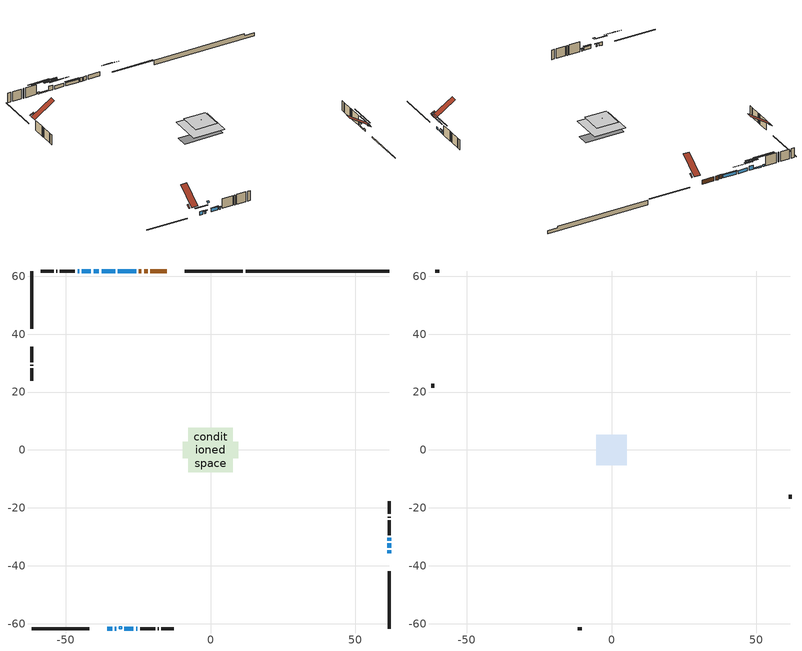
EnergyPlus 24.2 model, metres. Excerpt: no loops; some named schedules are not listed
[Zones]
conditioned space
 floor outside (Floor1 construction): -1.79,-1.79 -1.79,1.79 1.79,1.79 1.79,-1.79 z0.58
 floor adiabatic (AdiabaticFloorConstruction): -7.69,-7.69 -7.69,7.69 7.69,7.69 7.69,-7.69 z3.02
 floor foundation (Slab1 construction): -9.53,-2.89 -9.53,2.89 9.53,2.89 9.53,-2.89 z-1.88
 wall outside (RimJoist1 construction): 11.2,61.8 -8.82,61.8 / -61.8,-61.8 -41.78,-61.8 / -61.8,61.8 -61.8,41.78 / 61.8,-61.8 61.8,-41.78 z0.58:0.88
 wall outside (AdiabaticWallConstruction 1): -15.03,61.8 -20.77,61.8 / -21.7,61.8 -22.96,61.8 / -23.89,61.8 -24.75,61.8 z0.58:2.61
 wall outside (AdiabaticWallConstruction): -25.67,61.8 -31.98,61.8 / -32.91,61.8 -37.63,61.8 / -35.57,-61.8 -34,-61.8 / -29.74,-61.8 -26.59,-61.8 z0.58:2.16; -38.56,61.8 -40.39,61.8 z0.58:2.71; 61.8,-35.57 61.8,-34.66 / 61.8,-31.28 61.8,-30.36 z0.58:1.6; -33.07,-61.8 -32.46,-61.8 / -45.3,61.8 -45.91,61.8 / -25.66,-61.8 -25.25,-61.8 z0.58:1.5; -41.32,61.8 -44.37,61.8 / 61.8,-33.73 61.8,-32.2 z0.58:1.09
 wall outside (Wall1 construction): -46.84,61.8 -52.03,61.8 / -24.32,-61.8 -19.13,-61.8 / -61.8,35.57 -61.8,30.38 / 61.8,-29.43 61.8,-24.24 z0.58:5.46
 wall outside (Wall2 construction): -52.96,61.8 -53.27,61.8 / -18.2,-61.8 -17.89,-61.8 / -61.8,29.45 -61.8,29.14 / 61.8,-23.31 61.8,-23 z0.58:5.46
 wall outside (Wall3 construction): -54.2,61.8 -58.54,61.8 / -16.96,-61.8 -12.62,-61.8 / -61.8,28.21 -61.8,23.87 / 61.8,-22.07 61.8,-17.73 z0.58:5.46
 wall foundation (FoundationWall1 construction): 12.13,61.8,-1.88 12.13,61.8,0.58 56.84,61.8,0.58 56.84,61.8,-0.24 61.8,61.8,-0.24 61.8,61.8,-1.88
 window (WindowConstruction): -25.67,61.8 -31.98,61.8 z0.58:2.16
 window (WindowConstruction 3): -32.91,61.8 -37.63,61.8 z0.58:2.16
 window (WindowConstruction 4): -38.56,61.8 -40.39,61.8 z0.58:2.71
 window (WindowConstruction 5): 61.8,-35.57 61.8,-34.66 z0.58:1.59
 window (WindowConstruction 6): -35.57,-61.8 -34,-61.8 z0.58:2.16
 window (WindowConstruction 7): -33.07,-61.8 -32.46,-61.8 z0.58:1.49
 window (WindowConstruction 10): -41.32,61.8 -44.37,61.8 z0.58:1.09
 window (WindowConstruction 11): 61.8,-33.73 61.8,-32.21 z0.58:1.09
 window (WindowConstruction 1): 61.8,-31.28 61.8,-30.36 z0.58:1.59
 window (WindowConstruction 2): -29.74,-61.8 -26.59,-61.8 z0.58:2.16
 window (WindowConstruction 8): -45.3,61.8 -45.91,61.8 z0.58:1.49
 window (WindowConstruction 9): -25.66,-61.8 -25.25,-61.8 z0.58:1.49
 door (Door): -15.03,61.8 -20.77,61.8 z0.58:2.61
 door (Door 1): -21.7,61.8 -22.96,61.8 z0.58:2.61
 door (Door 2): -23.89,61.8 -24.74,61.8 z0.58:2.61
 ceiling adiabatic (AdiabaticFloorConstruction): 7.69,-7.69 7.69,7.69 -7.69,7.69 -7.69,-7.69 z3.02
 roof outside (Roof1 construction): -10.23,61.8,5.46 -10.23,60.19,6.54 -9.75,60.19,6.54 -9.75,61.8,5.46; -40.37,-61.8,5.46 -40.37,-60.19,6.54 -40.85,-60.19,6.54 -40.85,-61.8,5.46; -61.8,40.37,5.46 -60.19,40.37,6.54 -60.19,40.85,6.54 -61.8,40.85,5.46; 61.8,-40.37,5.46 60.19,-40.37,6.54 60.19,-40.85,6.54 61.8,-40.85,5.46
 roof outside (AdiabaticRoofConstruction): -30.67,-61.8,5.46 -30.67,-61.09,5.94 -31.53,-61.09,5.94 -31.53,-61.8,5.46
 skylight (SkylightConstruction): -30.67,-61.8,5.46 -30.67,-61.09,5.94 -31.53,-61.09,5.94 -31.53,-61.8,5.46
attic - vented
 floor to conditioned space (Floor2 construction Reversed): -5.28,-5.28 -5.28,5.28 5.28,5.28 5.28,-5.28 z5.46
 floor to conditioned space (Floor3 construction Reversed): -0.89,-0.89 -0.89,0.89 0.89,0.89 0.89,-0.89 z5.46
 wall outside (Wall4 construction): -59.47,61.8 -60.87,61.8 / -11.69,-61.8 -10.29,-61.8 / -61.8,22.94 -61.8,21.54 / 61.8,-16.8 61.8,-15.4 z0.58:5.46
 roof outside (Roof2 construction): -14.1,61.8,5.46 -14.1,52.03,11.97 -11.16,52.03,11.97 -11.16,61.8,5.46; -36.5,-61.8,5.46 -36.5,-52.03,11.97 -39.44,-52.03,11.97 -39.44,-61.8,5.46; -61.8,36.5,5.46 -52.03,36.5,11.97 -52.03,39.44,11.97 -61.8,39.44,5.46; 61.8,-36.5,5.46 52.03,-36.5,11.97 52.03,-39.44,11.97 61.8,-39.44,5.46
shading: -32.28,61.8 -25.38,61.8 -25.38,62.1 -32.28,62.1 z2.45; -40.08,61.8 -30.47,61.8 -30.47,62.1 -40.08,62.1 z4.6; -42.83,61.8 -36.12,61.8 -36.12,62.1 -42.83,62.1 z5.16; 61.8,-30.7 61.8,-39.53 62.1,-39.53 62.1,-30.7 z5.55; -31.56,-61.8 -38.01,-61.8 -38.01,-62.1 -31.56,-62.1 z4.6; -31.85,-61.8 -33.68,-61.8 -33.68,-62.1 -31.85,-62.1 z2.1; -49.25,61.8 -36.44,61.8 -36.44,62.1 -49.25,62.1 z5.97; 61.8,-26.41 61.8,-39.52 62.1,-39.52 62.1,-26.41 z6.88; 61.8,-29.45 61.8,-32.19 62.1,-32.19 62.1,-29.45 z2.51; -26.29,-61.8 -30.04,-61.8 -30.04,-62.1 -26.29,-62.1 z2.45; -50.79,61.8 -40.42,61.8 -40.42,62.1 -50.79,62.1 z6.37; -24.95,-61.8 -25.96,-61.8 -25.96,-62.1 -24.95,-62.1 z1.79
[Building]
Building 1: Terrain=Suburbs
[Site:Location]
Montreal Intl AP_QC: Latitude {deg}=45.47; Longitude {deg}=-73.74; Time Zone {hr}=-5; Elevation {m}=36; Keep Site Location Information=Yes
[Site:GroundTemperature:Shallow]
2.07863, -0.316383, -0.508184, 0.628371, 5.19101, 9.73239, 13.6695, 16.1636, 16.3755, 14.347, 10.5102, 6.10817
[Site:WaterMainsTemperature]
Calculation Method=Schedule; Temperature Schedule=mains temperature schedule
[Material] Roughness=Rough; Thermal Absorptance=0.9
Name | Thickness {m} | Conductivity {W/m-K} | Density {kg/m3} | Specific Heat {J/kg-K} | Solar Absorptance | Visible Absorptance
asphalt or fiberglass shingles | 0.00635 | 0.162714 | 1121.4 | 1465.45 | 0.84 | 0.84
asphalt or fiberglass shingles 1 | 0.00635 | 0.162714 | 1121.4 | 1465.45 | 0.7 | 0.7
ceiling loosefill ins | 0.0846667 | 0.0480833 | 16.02 | 1046.75 | 0.7 | 0.7
ceiling stud and cavity | 0.1397 | 0.0947875 | 65.682 | 1177.47 | 0.7 | 0.7
ceiling stud and cavity 1 | 0.1397 | 0.0975857 | 65.682 | 1177.47 | 0.7 | 0.7
concrete 4.0 in. | 0.1016 | 1.803125 | 2242.8 | 837.4 | 0.7 | 0.7
concrete 8.0 in. | 0.2032 | 1.803125 | 2242.8 | 837.4 | 0.7 | 0.7
door material | 0.04445 | 0.188738 | 512.64 | 1214.23 | 0.7 | 0.7
door material 1 | 0.04445 | 0.0451087 | 512.64 | 1214.23 | 0.7 | 0.7
exterior vertical ins | 0.0421978 | 0.029427 | 32.04 | 1214.23 | 0.7 | 0.7
floor covering | 0.0127 | 0.0433444 | 54.468 | 1339.84 | 0.6 | 0.6
floor rigid ins; rim joist rigid ins; wall rigid ins | 0.051816 | 0.029427 | 32.04 | 1214.23 | 0.7 | 0.7
floor rigid ins 1; roof rigid ins 1; wall rigid ins 2 | 0.512978 | 0.029427 | 32.04 | 1214.23 | 0.7 | 0.7
floor stud and cavity | 0.1397 | 0.0995206 | 92.3553 | 1139.71 | 0.7 | 0.7
floor stud and cavity 1 | 0.1397 | 1.75129 | 37.0049 | 1207.88 | 0.7 | 0.7
furniture material conditioned space 1 | 0.1524 | 0.115458 | 640.8 | 1214.23 | 0.6 | 0.6
gypsum board | 0.0127 | 0.160291 | 801 | 837.4 | 0.6 | 0.6
gypsum board 1 | 0.0127 | 0.160291 | 801 | 837.4 | 0.7 | 0.7
osb sheathing 0.5 in. | 0.0127 | 0.115458 | 512.64 | 1214.23 | 0.7 | 0.7
osb sheathing 0.75 in. | 0.01905 | 0.115458 | 512.64 | 1214.23 | 0.7 | 0.7
osb sheathing 2.0 in. | 0.0508 | 0.115458 | 512.64 | 1214.23 | 0.7 | 0.7
rim joist stud and cavity | 0.0508 | 0.0442091 | 125.044 | 1163.47 | 0.6 | 0.6
roof rigid ins; wall rigid ins 1 | 0.103632 | 0.029427 | 32.04 | 1214.23 | 0.7 | 0.7
roof stud and cavity | 0.2032 | 0.299638 | 78.34581 | 1123.46 | 0.7 | 0.7
roof stud and cavity 1 | 0.18415 | 1.78688 | 37.0049 | 1207.88 | 0.6 | 0.6
wall stud and cavity | 0.1397 | 0.112378 | 139.0536 | 1170.24 | 0.7 | 0.7
wall stud and cavity 1 | 0.1397 | 0.300532 | 139.0536 | 1170.24 | 0.7 | 0.7
wall stud and cavity 2 | 0.1397 | 0.112697 | 139.0536 | 1170.24 | 0.7 | 0.7
wall stud and cavity 3 | 0.0889 | 6.1454 | 50.32683 | 1063.81 | 0.6 | 0.6
wall stud and cavity 4 | 0.0889 | 0.380278 | 52.3479 | 1209.89 | 0.7 | 0.7
wall stud and cavity 5 | 0.0889 | 0.391764 | 83.0341 | 1211.67 | 0.7 | 0.7
wood siding | 0.0254 | 0.102417 | 544.68 | 1172.36 | 0 | 0
wood siding 1 | 0.00254 | 0.102417 | 544.68 | 1172.36 | 0 | 0
wood siding 2; wood siding 3; wood siding 4 | 0.0254 | 0.102417 | 544.68 | 1172.36 | 0.7 | 0.7
[WindowMaterial:SimpleGlazingSystem]
Name | U-Factor {W/m2-K} | Solar Heat Gain Coefficient
SkylightMaterial | 2.57422 | 0.5788
WindowMaterial | 2.91111 | 0.64
WindowMaterial 1 | 2.961077 | 0.56
WindowMaterial 2 | 7.032203 | 0.77
WindowMaterial 3 | 3.063281 | 0.52
WindowMaterial 4 | 7.31497 | 0.63
WindowMaterial 5 | 6.867541 | 0.7
WindowMaterial 6 | 3.02297 | 0.49
[Construction]
AdiabaticFloorConstruction: floor stud and cavity 1, floor rigid ins 1, osb sheathing 0.75 in., floor covering
AdiabaticRoofConstruction: asphalt or fiberglass shingles 1, roof rigid ins 1, osb sheathing 0.75 in., roof stud and cavity 1
AdiabaticWallConstruction: wood siding 3, wall rigid ins 2, wall stud and cavity 4, gypsum board
AdiabaticWallConstruction 1: wood siding 4, wall rigid ins 2, wall stud and cavity 4, gypsum board
Door; Door 2: door material
Door 1: door material 1
Floor1 construction: floor stud and cavity, floor rigid ins, osb sheathing 0.75 in., floor covering
Floor2 construction Reversed: gypsum board, ceiling stud and cavity, ceiling loosefill ins
Floor3 construction Reversed: gypsum board, ceiling stud and cavity 1, ceiling loosefill ins
FoundationWall1 construction: concrete 8.0 in., gypsum board 1
furniture construction conditioned space 1: furniture material conditioned space 1
PartitionWallConstruction: gypsum board, wall stud and cavity 5, gypsum board
RimJoist1 construction: wood siding 2, rim joist rigid ins, osb sheathing 2.0 in., rim joist stud and cavity
Roof1 construction: asphalt or fiberglass shingles, roof rigid ins, osb sheathing 0.75 in., roof stud and cavity, gypsum board
Roof2 construction: asphalt or fiberglass shingles
SkylightConstruction: SkylightMaterial
Slab1 construction: concrete 4.0 in.
Wall1 construction: wood siding, wall rigid ins, osb sheathing 0.5 in., wall stud and cavity, gypsum board
Wall2 construction: wood siding, wall rigid ins 1, osb sheathing 0.5 in., wall stud and cavity 1, gypsum board
Wall3 construction: wood siding, wall rigid ins, osb sheathing 0.5 in., wall stud and cavity 2, gypsum board
Wall4 construction: wood siding 1, wall stud and cavity 3
WindowConstruction; WindowConstruction 2; WindowConstruction 3; WindowConstruction 6: WindowMaterial
WindowConstruction 1; WindowConstruction 5: WindowMaterial 1
WindowConstruction 10; WindowConstruction 11: WindowMaterial 6
WindowConstruction 4: WindowMaterial 2
WindowConstruction 7: WindowMaterial 3
WindowConstruction 8: WindowMaterial 4
WindowConstruction 9: WindowMaterial 5
[Zone] Multiplier=1; Part of Total Floor Area=Yes
Name | Volume {m3}
attic - vented | 114.593
conditioned space | 867.1
[Space]
Name | Zone | Volume {m3}
attic - vented 1 | attic - vented | 114.593
conditioned space 1 | conditioned space | 867.1
[ZoneInfiltration:EffectiveLeakageArea]
infil attic - vented 1: Zone or Space=attic - vented 1; Schedule=Always On Discrete; Effective Air Leakage Area {cm2}=4585.87; Stack Coefficient=0.000792151; Wind Coefficient=1.90162e-05
[ZoneMixing]
whole house fan mix: Zone or Space=attic - vented; Schedule=Always On Continuous; Design Flow Rate Calculation Method=Flow/Zone; Design Flow Rate {m3/s}=0; Source Zone or Space=conditioned space
[SurfaceProperty:ExposedFoundationPerimeter]
Slab1: Exposed Perimeter Calculation Method=TotalExposedPerimeter; Total Exposed Perimeter {m}=49.67
[InternalMass] Zone or ZoneList=conditioned space; Space or SpaceList=conditioned space 1
Name | Construction | Surface Area {m2}
furniture mass conditioned space 1 | furniture construction conditioned space 1 | 143.904
partition wall mass | PartitionWallConstruction | 359.76
[Lights]
interior lighting: Zone or ZoneList or Space or SpaceList=conditioned space 1; Schedule=interior lighting schedule; Design Level Calculation Method=LightingLevel; Lighting Level {W}=343.2; Return Air Fraction=0; Fraction Radiant=0.6; Fraction Visible=0.2; Fraction Replaceable=1
[People]
occupants: Zone or ZoneList or Space or SpaceList=conditioned space 1; Number of People Schedule=occupants schedule; Number of People Calculation Method=People; Number of People=3; Fraction Radiant=0.314171; Sensible Heat Fraction=0.56303; Activity Level Schedule=occupants activity schedule; Carbon Dioxide Generation Rate {m3/s-W}=0; Enable ASHRAE 55 Comfort Warnings=No; Mean Radiant Temperature Calculation Type=EnclosureAveraged
[ElectricEquipment] Zone or ZoneList or Space or SpaceList=conditioned space 1; Design Level Calculation Method=EquipmentLevel
Name | Schedule | Design Level {W} | Fraction Latent | Fraction Radiant | Fraction Lost
clothes dryer | clothes dryer schedule | 140.772 | 0.015 | 0.081 | 0.85
clothes washer | clothes washer schedule | 32.1985 | 0.03 | 0.162 | 0.7
cooking range | cooking range schedule | 215.147 | 0.08 | 0.432 | 0.2
dishwasher | dishwasher schedule | 66.8632 | 0.3 | 0.18 | 0.4
fridge | fridge schedule | 72.9452 | 0 | 0.6 | 0
mech vent house fan | mech vent house fan schedule | 0 | 0 | 0 | 1
mech vent house fan cfis | mech vent house fan cfis schedule | 0 | 0 | 0 | 0
misc plug loads | misc plug loads schedule | 494.7 | 0.045 | 0.513 | 0.1
whole house fan | Always On Discrete | 0 | 0 | 0 | 1
[OtherEquipment] Zone or ZoneList or Space or SpaceList=conditioned space 1; Design Level Calculation Method=EquipmentLevel
Name | Fuel Type | Schedule | Design Level {W} | Fraction Latent | Fraction Radiant | Fraction Lost
clothes dryer 1 | Electricity | clothes dryer schedule | 0 | 0.015 | 0.081 | 0.85
cooking range 1 | Electricity | cooking range schedule | 0 | 0.08 | 0.432 | 0.2
general water use latent | None | general water use schedule | 62.594 | 1 | 0 | 0
general water use sensible | None | general water use schedule | -61.6891 | 0 | 0.6 | 0
mech vent house fan latent load | None | Always On Discrete | 0 | 1 | 0 | 0
mech vent house fan sensible load | None | Always On Discrete | 0 | 0 | 0 | 0
water heater energy adjustment1; water heater energy adjustment2 | Electricity | Always On Discrete | 0.01 | 0 | 0 | 1
[ZoneInfiltration:DesignFlowRate] Zone or ZoneList or Space or SpaceList=conditioned space 1; Schedule=Always On Discrete; Design Flow Rate Calculation Method=Flow/Zone; Design Flow Rate {m3/s}=0
infil flow; natural vent flow; whole house fan flow
[Foundation:Kiva]
Foundation Kiva 1: Initial Indoor Air Temperature {C}=21; Wall Height Above Grade {m}=0.580004; Wall Depth Below Slab {m}=0.2032; Custom Block Material Name 1=exterior vertical ins; Custom Block Depth 1 {m}=2.46001; Custom Block X Position 1 {m}=0.2159; Custom Block Z Position 1 {m}=0
[Foundation:Kiva:Settings]
Soil Conductivity {W/m-K}=0.849921; Soil Density {kg/m3}=1842.3; Soil Specific Heat {J/kg-K}=418.7; Ground Solar Absorptivity=0.9; Ground Thermal Absorptivity=0.9; Ground Surface Roughness {m}=0.03; Far-Field Width {m}=40; Deep-Ground Boundary Condition=ZeroFlux; Deep-Ground Depth {m}=40; Minimum Cell Dimension {m}=0.2; Maximum Cell Growth Coefficient=3; Simulation Timestep=Timestep
[Exterior:Lights]
exterior lighting: Schedule=exterior lighting schedule; Design Level {W}=75.6
[Schedule:Constant]
Name | Hourly Value
Always On Continuous; mech vent house fan schedule; mech vent house fan cfis schedule; Always On Discrete | 1
occupants activity schedule | 117.228
fridge schedule | 0
[Schedule:Week:Daily]
interior lighting schedule Week Rule - Jan1-Jan27: interior lighting schedule day, interior lighting schedule day, interior lighting schedule day, interior lighting schedule day, interior lighting schedule day, interior lighting schedule day, interior lighting schedule day, interior lighting schedule default day, interior lighting schedule default day, interior lighting schedule default day, interior lighting schedule default day, interior lighting schedule default day
interior lighting schedule Week Rule - Jan28-Feb3: interior lighting schedule day, interior lighting schedule day, interior lighting schedule day, interior lighting schedule day, interior lighting schedule day 1, interior lighting schedule day 1, interior lighting schedule day 1, interior lighting schedule default day, interior lighting schedule default day, interior lighting schedule default day, interior lighting schedule default day, interior lighting schedule default day
interior lighting schedule Week Rule - Feb4-Feb24: interior lighting schedule day 1, interior lighting schedule day 1, interior lighting schedule day 1, interior lighting schedule day 1, interior lighting schedule day 1, interior lighting schedule day 1, interior lighting schedule day 1, interior lighting schedule default day, interior lighting schedule default day, interior lighting schedule default day, interior lighting schedule default day, interior lighting schedule default day
interior lighting schedule Week Rule - Feb25-Mar3: interior lighting schedule day 1, interior lighting schedule day 1, interior lighting schedule day 1, interior lighting schedule day 1, interior lighting schedule day 2, interior lighting schedule day 2, interior lighting schedule day 2, interior lighting schedule default day, interior lighting schedule default day, interior lighting schedule default day, interior lighting schedule default day, interior lighting schedule default day
interior lighting schedule Week Rule - Mar4-Mar31: interior lighting schedule day 2, interior lighting schedule day 2, interior lighting schedule day 2, interior lighting schedule day 2, interior lighting schedule day 2, interior lighting schedule day 2, interior lighting schedule day 2, interior lighting schedule default day, interior lighting schedule default day, interior lighting schedule default day, interior lighting schedule default day, interior lighting schedule default day
interior lighting schedule Week Rule - Apr1-Apr28: interior lighting schedule day 3, interior lighting schedule day 3, interior lighting schedule day 3, interior lighting schedule day 3, interior lighting schedule day 3, interior lighting schedule day 3, interior lighting schedule day 3, interior lighting schedule default day, interior lighting schedule default day, interior lighting schedule default day, interior lighting schedule default day, interior lighting schedule default day
interior lighting schedule Week Rule - Apr29-May5: interior lighting schedule day 3, interior lighting schedule day 3, interior lighting schedule day 4, interior lighting schedule day 4, interior lighting schedule day 4, interior lighting schedule day 4, interior lighting schedule day 4, interior lighting schedule default day, interior lighting schedule default day, interior lighting schedule default day, interior lighting schedule default day, interior lighting schedule default day
interior lighting schedule Week Rule - May6-May26: interior lighting schedule day 4, interior lighting schedule day 4, interior lighting schedule day 4, interior lighting schedule day 4, interior lighting schedule day 4, interior lighting schedule day 4, interior lighting schedule day 4, interior lighting schedule default day, interior lighting schedule default day, interior lighting schedule default day, interior lighting schedule default day, interior lighting schedule default day
interior lighting schedule Week Rule - May27-Jun2: interior lighting schedule day 4, interior lighting schedule day 4, interior lighting schedule day 4, interior lighting schedule day 4, interior lighting schedule day 4, interior lighting schedule day 5, interior lighting schedule day 5, interior lighting schedule default day, interior lighting schedule default day, interior lighting schedule default day, interior lighting schedule default day, interior lighting schedule default day
interior lighting schedule Week Rule - Jun3-Jun30: interior lighting schedule day 5, interior lighting schedule day 5, interior lighting schedule day 5, interior lighting schedule day 5, interior lighting schedule day 5, interior lighting schedule day 5, interior lighting schedule day 5, interior lighting schedule default day, interior lighting schedule default day, interior lighting schedule default day, interior lighting schedule default day, interior lighting schedule default day
interior lighting schedule Week Rule - Jul1-Jul28: interior lighting schedule day 6, interior lighting schedule day 6, interior lighting schedule day 6, interior lighting schedule day 6, interior lighting schedule day 6, interior lighting schedule day 6, interior lighting schedule day 6, interior lighting schedule default day, interior lighting schedule default day, interior lighting schedule default day, interior lighting schedule default day, interior lighting schedule default day
interior lighting schedule Week Rule - Jul29-Aug4: interior lighting schedule day 6, interior lighting schedule day 6, interior lighting schedule day 6, interior lighting schedule day 7, interior lighting schedule day 7, interior lighting schedule day 7, interior lighting schedule day 7, interior lighting schedule default day, interior lighting schedule default day, interior lighting schedule default day, interior lighting schedule default day, interior lighting schedule default day
interior lighting schedule Week Rule - Aug5-Aug25: interior lighting schedule day 7, interior lighting schedule day 7, interior lighting schedule day 7, interior lighting schedule day 7, interior lighting schedule day 7, interior lighting schedule day 7, interior lighting schedule day 7, interior lighting schedule default day, interior lighting schedule default day, interior lighting schedule default day, interior lighting schedule default day, interior lighting schedule default day
interior lighting schedule Week Rule - Aug26-Sep1: interior lighting schedule day 7, interior lighting schedule day 7, interior lighting schedule day 7, interior lighting schedule day 7, interior lighting schedule day 7, interior lighting schedule day 7, interior lighting schedule day 8, interior lighting schedule default day, interior lighting schedule default day, interior lighting schedule default day, interior lighting schedule default day, interior lighting schedule default day
interior lighting schedule Week Rule - Sep2-Sep29: interior lighting schedule day 8, interior lighting schedule day 8, interior lighting schedule day 8, interior lighting schedule day 8, interior lighting schedule day 8, interior lighting schedule day 8, interior lighting schedule day 8, interior lighting schedule default day, interior lighting schedule default day, interior lighting schedule default day, interior lighting schedule default day, interior lighting schedule default day
interior lighting schedule Week Rule - Sep30-Oct6: interior lighting schedule day 8, interior lighting schedule day 9, interior lighting schedule day 9, interior lighting schedule day 9, interior lighting schedule day 9, interior lighting schedule day 9, interior lighting schedule day 9, interior lighting schedule default day, interior lighting schedule default day, interior lighting schedule default day, interior lighting schedule default day, interior lighting schedule default day
interior lighting schedule Week Rule - Oct7-Oct27: interior lighting schedule day 9, interior lighting schedule day 9, interior lighting schedule day 9, interior lighting schedule day 9, interior lighting schedule day 9, interior lighting schedule day 9, interior lighting schedule day 9, interior lighting schedule default day, interior lighting schedule default day, interior lighting schedule default day, interior lighting schedule default day, interior lighting schedule default day
interior lighting schedule Week Rule - Oct28-Nov3: interior lighting schedule day 9, interior lighting schedule day 9, interior lighting schedule day 9, interior lighting schedule day 9, interior lighting schedule day 10, interior lighting schedule day 10, interior lighting schedule day 10, interior lighting schedule default day, interior lighting schedule default day, interior lighting schedule default day, interior lighting schedule default day, interior lighting schedule default day
interior lighting schedule Week Rule - Nov4-Nov24: interior lighting schedule day 10, interior lighting schedule day 10, interior lighting schedule day 10, interior lighting schedule day 10, interior lighting schedule day 10, interior lighting schedule day 10, interior lighting schedule day 10, interior lighting schedule default day, interior lighting schedule default day, interior lighting schedule default day, interior lighting schedule default day, interior lighting schedule default day
interior lighting schedule Week Rule - Nov25-Dec1: interior lighting schedule day 10, interior lighting schedule day 10, interior lighting schedule day 10, interior lighting schedule day 10, interior lighting schedule day 10, interior lighting schedule day 10, interior lighting schedule day 11, interior lighting schedule default day, interior lighting schedule default day, interior lighting schedule default day, interior lighting schedule default day, interior lighting schedule default day
interior lighting schedule Week Rule - Dec2-Dec31: interior lighting schedule day 11, interior lighting schedule day 11, interior lighting schedule day 11, interior lighting schedule day 11, interior lighting schedule day 11, interior lighting schedule day 11, interior lighting schedule day 11, interior lighting schedule default day, interior lighting schedule default day, interior lighting schedule default day, interior lighting schedule default day, interior lighting schedule default day
occupants schedule Week Rule - Jan1-Dec31: occupants schedule day, occupants schedule day, occupants schedule day, occupants schedule day, occupants schedule day, occupants schedule day, occupants schedule day, occupants schedule default day, occupants schedule default day, occupants schedule default day, occupants schedule default day, occupants schedule default day
clothes dryer schedule Week Rule - Jan1-Dec31: clothes dryer schedule day, clothes dryer schedule day, clothes dryer schedule day, clothes dryer schedule day, clothes dryer schedule day, clothes dryer schedule day, clothes dryer schedule day, clothes dryer schedule default day, clothes dryer schedule default day, clothes dryer schedule default day, clothes dryer schedule default day, clothes dryer schedule default day
clothes washer schedule Week Rule - Jan1-Dec31: clothes washer schedule day, clothes washer schedule day, clothes washer schedule day, clothes washer schedule day, clothes washer schedule day, clothes washer schedule day, clothes washer schedule day, clothes washer schedule default day, clothes washer schedule default day, clothes washer schedule default day, clothes washer schedule default day, clothes washer schedule default day
cooking range schedule Week Rule - Jan1-Dec31: cooking range schedule day, cooking range schedule day, cooking range schedule day, cooking range schedule day, cooking range schedule day, cooking range schedule day, cooking range schedule day, cooking range schedule default day, cooking range schedule default day, cooking range schedule default day, cooking range schedule default day, cooking range schedule default day
dishwasher schedule Week Rule - Jan1-Dec31: dishwasher schedule day, dishwasher schedule day, dishwasher schedule day, dishwasher schedule day, dishwasher schedule day, dishwasher schedule day, dishwasher schedule day, dishwasher schedule default day, dishwasher schedule default day, dishwasher schedule default day, dishwasher schedule default day, dishwasher schedule default day
misc plug loads schedule Week Rule - Jan1-Dec31: misc plug loads schedule day, misc plug loads schedule day, misc plug loads schedule day, misc plug loads schedule day, misc plug loads schedule day, misc plug loads schedule day, misc plug loads schedule day, misc plug loads schedule default day, misc plug loads schedule default day, misc plug loads schedule default day, misc plug loads schedule default day, misc plug loads schedule default day
general water use schedule Week Rule - Jan1-Dec31: general water use schedule day, general water use schedule day, general water use schedule day, general water use schedule day, general water use schedule day, general water use schedule day, general water use schedule day, general water use schedule default day, general water use schedule default day, general water use schedule default day, general water use schedule default day, general water use schedule default day
exterior lighting schedule Week Rule - Jan1-Jan27: exterior lighting schedule day, exterior lighting schedule day, exterior lighting schedule day, exterior lighting schedule day, exterior lighting schedule day, exterior lighting schedule day, exterior lighting schedule day, exterior lighting schedule default day, exterior lighting schedule default day, exterior lighting schedule default day, exterior lighting schedule default day, exterior lighting schedule default day
exterior lighting schedule Week Rule - Jan28-Feb3: exterior lighting schedule day, exterior lighting schedule day, exterior lighting schedule day, exterior lighting schedule day, exterior lighting schedule day 1, exterior lighting schedule day 1, exterior lighting schedule day 1, exterior lighting schedule default day, exterior lighting schedule default day, exterior lighting schedule default day, exterior lighting schedule default day, exterior lighting schedule default day
exterior lighting schedule Week Rule - Feb4-Feb24: exterior lighting schedule day 1, exterior lighting schedule day 1, exterior lighting schedule day 1, exterior lighting schedule day 1, exterior lighting schedule day 1, exterior lighting schedule day 1, exterior lighting schedule day 1, exterior lighting schedule default day, exterior lighting schedule default day, exterior lighting schedule default day, exterior lighting schedule default day, exterior lighting schedule default day
exterior lighting schedule Week Rule - Feb25-Mar3: exterior lighting schedule day 1, exterior lighting schedule day 1, exterior lighting schedule day 1, exterior lighting schedule day 1, exterior lighting schedule day 2, exterior lighting schedule day 2, exterior lighting schedule day 2, exterior lighting schedule default day, exterior lighting schedule default day, exterior lighting schedule default day, exterior lighting schedule default day, exterior lighting schedule default day
exterior lighting schedule Week Rule - Mar4-Mar31: exterior lighting schedule day 2, exterior lighting schedule day 2, exterior lighting schedule day 2, exterior lighting schedule day 2, exterior lighting schedule day 2, exterior lighting schedule day 2, exterior lighting schedule day 2, exterior lighting schedule default day, exterior lighting schedule default day, exterior lighting schedule default day, exterior lighting schedule default day, exterior lighting schedule default day
exterior lighting schedule Week Rule - Apr1-Apr28: exterior lighting schedule day 3, exterior lighting schedule day 3, exterior lighting schedule day 3, exterior lighting schedule day 3, exterior lighting schedule day 3, exterior lighting schedule day 3, exterior lighting schedule day 3, exterior lighting schedule default day, exterior lighting schedule default day, exterior lighting schedule default day, exterior lighting schedule default day, exterior lighting schedule default day
exterior lighting schedule Week Rule - Apr29-May5: exterior lighting schedule day 3, exterior lighting schedule day 3, exterior lighting schedule day 4, exterior lighting schedule day 4, exterior lighting schedule day 4, exterior lighting schedule day 4, exterior lighting schedule day 4, exterior lighting schedule default day, exterior lighting schedule default day, exterior lighting schedule default day, exterior lighting schedule default day, exterior lighting schedule default day
exterior lighting schedule Week Rule - May6-May26: exterior lighting schedule day 4, exterior lighting schedule day 4, exterior lighting schedule day 4, exterior lighting schedule day 4, exterior lighting schedule day 4, exterior lighting schedule day 4, exterior lighting schedule day 4, exterior lighting schedule default day, exterior lighting schedule default day, exterior lighting schedule default day, exterior lighting schedule default day, exterior lighting schedule default day
exterior lighting schedule Week Rule - May27-Jun2: exterior lighting schedule day 4, exterior lighting schedule day 4, exterior lighting schedule day 4, exterior lighting schedule day 4, exterior lighting schedule day 4, exterior lighting schedule day 5, exterior lighting schedule day 5, exterior lighting schedule default day, exterior lighting schedule default day, exterior lighting schedule default day, exterior lighting schedule default day, exterior lighting schedule default day
exterior lighting schedule Week Rule - Jun3-Jun30: exterior lighting schedule day 5, exterior lighting schedule day 5, exterior lighting schedule day 5, exterior lighting schedule day 5, exterior lighting schedule day 5, exterior lighting schedule day 5, exterior lighting schedule day 5, exterior lighting schedule default day, exterior lighting schedule default day, exterior lighting schedule default day, exterior lighting schedule default day, exterior lighting schedule default day
exterior lighting schedule Week Rule - Jul1-Jul28: exterior lighting schedule day 6, exterior lighting schedule day 6, exterior lighting schedule day 6, exterior lighting schedule day 6, exterior lighting schedule day 6, exterior lighting schedule day 6, exterior lighting schedule day 6, exterior lighting schedule default day, exterior lighting schedule default day, exterior lighting schedule default day, exterior lighting schedule default day, exterior lighting schedule default day
exterior lighting schedule Week Rule - Jul29-Aug4: exterior lighting schedule day 6, exterior lighting schedule day 6, exterior lighting schedule day 6, exterior lighting schedule day 7, exterior lighting schedule day 7, exterior lighting schedule day 7, exterior lighting schedule day 7, exterior lighting schedule default day, exterior lighting schedule default day, exterior lighting schedule default day, exterior lighting schedule default day, exterior lighting schedule default day
exterior lighting schedule Week Rule - Aug5-Aug25: exterior lighting schedule day 7, exterior lighting schedule day 7, exterior lighting schedule day 7, exterior lighting schedule day 7, exterior lighting schedule day 7, exterior lighting schedule day 7, exterior lighting schedule day 7, exterior lighting schedule default day, exterior lighting schedule default day, exterior lighting schedule default day, exterior lighting schedule default day, exterior lighting schedule default day
[Schedule:Year]
interior lighting schedule: interior lighting schedule Week Rule - Jan1-Jan27, 1, 1, 1, 27, interior lighting schedule Week Rule - Jan28-Feb3, 1, 28, 2, 3, interior lighting schedule Week Rule - Feb4-Feb24, 2, 4, 2, 24, interior lighting schedule Week Rule - Feb25-Mar3, 2, 25, 3, 3, interior lighting schedule Week Rule - Mar4-Mar31, 3, 4, 3, 31, interior lighting schedule Week Rule - Apr1-Apr28, 4, 1, 4, 28, interior lighting schedule Week Rule - Apr29-May5, 4, 29, 5, 5, interior lighting schedule Week Rule - May6-May26, 5, 6, 5, 26, interior lighting schedule Week Rule - May27-Jun2, 5, 27, 6, 2, interior lighting schedule Week Rule - Jun3-Jun30, 6, 3, 6, 30, interior lighting schedule Week Rule - Jul1-Jul28, 7, 1, 7, 28, interior lighting schedule Week Rule - Jul29-Aug4, 7, 29, 8, 4, interior lighting schedule Week Rule - Aug5-Aug25, 8, 5, 8, 25, interior lighting schedule Week Rule - Aug26-Sep1, 8, 26, 9, 1, interior lighting schedule Week Rule - Sep2-Sep29, 9, 2, 9, 29, interior lighting schedule Week Rule - Sep30-Oct6, 9, 30, 10, 6, interior lighting schedule Week Rule - Oct7-Oct27, 10, 7, 10, 27, interior lighting schedule Week Rule - Oct28-Nov3, 10, 28, 11, 3, interior lighting schedule Week Rule - Nov4-Nov24, 11, 4, 11, 24, interior lighting schedule Week Rule - Nov25-Dec1, 11, 25, 12, 1, interior lighting schedule Week Rule - Dec2-Dec31, 12, 2, 12, 31
occupants schedule: occupants schedule Week Rule - Jan1-Dec31, 1, 1, 12, 31
clothes dryer schedule: clothes dryer schedule Week Rule - Jan1-Dec31, 1, 1, 12, 31
clothes washer schedule: clothes washer schedule Week Rule - Jan1-Dec31, 1, 1, 12, 31
cooking range schedule: cooking range schedule Week Rule - Jan1-Dec31, 1, 1, 12, 31
dishwasher schedule: dishwasher schedule Week Rule - Jan1-Dec31, 1, 1, 12, 31
misc plug loads schedule: misc plug loads schedule Week Rule - Jan1-Dec31, 1, 1, 12, 31
general water use schedule: general water use schedule Week Rule - Jan1-Dec31, 1, 1, 12, 31
exterior lighting schedule: exterior lighting schedule Week Rule - Jan1-Jan27, 1, 1, 1, 27, exterior lighting schedule Week Rule - Jan28-Feb3, 1, 28, 2, 3, exterior lighting schedule Week Rule - Feb4-Feb24, 2, 4, 2, 24, exterior lighting schedule Week Rule - Feb25-Mar3, 2, 25, 3, 3, exterior lighting schedule Week Rule - Mar4-Mar31, 3, 4, 3, 31, exterior lighting schedule Week Rule - Apr1-Apr28, 4, 1, 4, 28, exterior lighting schedule Week Rule - Apr29-May5, 4, 29, 5, 5, exterior lighting schedule Week Rule - May6-May26, 5, 6, 5, 26, exterior lighting schedule Week Rule - May27-Jun2, 5, 27, 6, 2, exterior lighting schedule Week Rule - Jun3-Jun30, 6, 3, 6, 30, exterior lighting schedule Week Rule - Jul1-Jul28, 7, 1, 7, 28, exterior lighting schedule Week Rule - Jul29-Aug4, 7, 29, 8, 4, exterior lighting schedule Week Rule - Aug5-Aug25, 8, 5, 8, 25, exterior lighting schedule Week Rule - Aug26-Sep1, 8, 26, 9, 1, exterior lighting schedule Week Rule - Sep2-Sep29, 9, 2, 9, 29, exterior lighting schedule Week Rule - Sep30-Oct6, 9, 30, 10, 6, exterior lighting schedule Week Rule - Oct7-Oct27, 10, 7, 10, 27, exterior lighting schedule Week Rule - Oct28-Nov3, 10, 28, 11, 3, exterior lighting schedule Week Rule - Nov4-Nov24, 11, 4, 11, 24, exterior lighting schedule Week Rule - Nov25-Dec1, 11, 25, 12, 1, exterior lighting schedule Week Rule - Dec2-Dec31, 12, 2, 12, 31
[Schedule:Compact]
mains temperature schedule: Through: 01/01, For: AllDays, Until: 24:00, 6.56833, Through: 01/02, For: AllDays, Until: 24:00, 6.48722, Through: 01/03, For: AllDays, Until: 24:00, 6.40722, Through: 01/04, For: AllDays, Until: 24:00, 6.32889, Through: 01/05, For: AllDays, Until: 24:00, 6.25167, Through: 01/06, For: AllDays, Until: 24:00, 6.17611, Through: 01/07, For: AllDays, Until: 24:00, 6.10222, Through: 01/08, For: AllDays, Until: 24:00, 6.02944, Through: 01/09, For: AllDays, Until: 24:00, 5.95833, Through: 01/10, For: AllDays, Until: 24:00, 5.88889, Through: 01/11, For: AllDays, Until: 24:00, 5.82056, Through: 01/12, For: AllDays, Until: 24:00, 5.75444, Through: 01/13, For: AllDays, Until: 24:00, 5.68944, Through: 01/14, For: AllDays, Until: 24:00, 5.62611, Through: 01/15, For: AllDays, Until: 24:00, 5.56444, Through: 01/16, For: AllDays, Until: 24:00, 5.50444, Through: 01/17, For: AllDays, Until: 24:00, 5.44611, Through: 01/18, For: AllDays, Until: 24:00, 5.38944, Through: 01/19, For: AllDays, Until: 24:00, 5.33389, Through: 01/20, For: AllDays, Until: 24:00, 5.28111, Through: 01/21, For: AllDays, Until: 24:00, 5.22944, Through: 01/22, For: AllDays, Until: 24:00, 5.17944, Through: 01/23, For: AllDays, Until: 24:00, 5.13111, Through: 01/24, For: AllDays, Until: 24:00, 5.085, Through: 01/25, For: AllDays, Until: 24:00, 5.04056, Through: 01/26, For: AllDays, Until: 24:00, 4.99778, Through: 01/27, For: AllDays, Until: 24:00, 4.95667, Through: 01/28, For: AllDays, Until: 24:00, 4.91778, Through: 01/29, For: AllDays, Until: 24:00, 4.88056, Through: 01/30, For: AllDays, Until: 24:00, 4.845, Through: 01/31, For: AllDays, Until: 24:00, 4.81167, Through: 02/01, For: AllDays, Until: 24:00, 4.77944, Through: 02/02, For: AllDays, Until: 24:00, 4.75, Through: 02/03, For: AllDays, Until: 24:00, 4.72167, Through: 02/04, For: AllDays, Until: 24:00, 4.69611, Through: 02/05, For: AllDays, Until: 24:00, 4.67167, Through: 02/06, For: AllDays, Until: 24:00, 4.64944, Through: 02/07, For: AllDays, Until: 24:00, 4.62889, Through: 02/08, For: AllDays, Until: 24:00, 4.61056, Through: 02/09, For: AllDays, Until: 24:00, 4.59389, Through: 02/10, For: AllDays, Until: 24:00, 4.57944, Through: 02/11, For: AllDays, Until: 24:00, 4.56667, Through: 02/12, For: AllDays, Until: 24:00, 4.55611, Through: 02/13, For: AllDays, Until: 24:00, 4.54722, Through: 02/14, For: AllDays, Until: 24:00, 4.54056, Through: 02/15, For: AllDays, Until: 24:00, 4.53556, Through: 02/16, For: AllDays, Until: 24:00, 4.53278, Through: 02/17, For: AllDays, Until: 24:00, 4.53167, Through: 02/18, For: AllDays, Until: 24:00, 4.53278, Through: 02/19, For: AllDays, Until: 24:00, 4.53556, Through: 02/20, For: AllDays, Until: 24:00, 4.54056, Through: 02/21, For: AllDays, Until: 24:00, 4.54722, Through: 02/22, For: AllDays, Until: 24:00, 4.55611, Through: 02/23, For: AllDays, Until: 24:00, 4.56667, Through: 02/24, For: AllDays, Until: 24:00, 4.57944, Through: 02/25, For: AllDays, Until: 24:00, 4.59389, Through: 02/26, For: AllDays, Until: 24:00, 4.61056, Through: 02/27, For: AllDays, Until: 24:00, 4.62889, Through: 02/28, For: AllDays, Until: 24:00, 4.64889, Through: 03/01, For: AllDays, Until: 24:00, 4.67111, Through: 03/02, For: AllDays, Until: 24:00, 4.69556, Through: 03/03, For: AllDays, Until: 24:00, 4.72167, Through: 03/04, For: AllDays, Until: 24:00, 4.74944, Through: 03/05, For: AllDays, Until: 24:00, 4.77944, Through: 03/06, For: AllDays, Until: 24:00, 4.81111, Through: 03/07, For: AllDays, Until: 24:00, 4.84444, Through: 03/08, For: AllDays, Until: 24:00, 4.88, Through: 03/09, For: AllDays, Until: 24:00, 4.91722, Through: 03/10, For: AllDays, Until: 24:00, 4.95611, Through: 03/11, For: AllDays, Until: 24:00, 4.99722, Through: 03/12, For: AllDays, Until: 24:00, 5.04, Through: 03/13, For: AllDays, Until: 24:00, 5.08444, Through: 03/14, For: AllDays, Until: 24:00, 5.13056, Through: 03/15, For: AllDays, Until: 24:00, 5.17889, Through: 03/16, For: AllDays, Until: 24:00, 5.22833, Through: 03/17, For: AllDays, Until: 24:00, 5.28, Through: 03/18, For: AllDays, Until: 24:00, 5.33333, Through: 03/19, For: AllDays, Until: 24:00, 5.38833, Through: 03/20, For: AllDays, Until: 24:00, 5.445, Through: 03/21, For: AllDays, Until: 24:00, 5.50333, Through: 03/22, For: AllDays, Until: 24:00, 5.56333, Through: 03/23, For: AllDays, Until: 24:00, 5.625, Through: 03/24, For: AllDays, Until: 24:00, 5.68833, Through: 03/25, For: AllDays, Until: 24:00, 5.75333, Through: 03/26, For: AllDays, Until: 24:00, 5.81944, Through: 03/27, For: AllDays, Until: 24:00, 5.88778, Through: 03/28, For: AllDays, Until: 24:00, 5.95722, Through: 03/29, For: AllDays, Until: 24:00, 6.02833, Through: 03/30, For: AllDays, Until: 24:00, 6.10111, Through: 03/31, For: AllDays, Until: 24:00, 6.175, Through: 04/01, For: AllDays, Until: 24:00, 6.25056, Through: 04/02, For: AllDays, Until: 24:00, 6.32778, Through: 04/03, For: AllDays, Until: 24:00, 6.40611, Through: 04/04, For: AllDays, Until: 24:00, 6.48556, Through: 04/05, For: AllDays, Until: 24:00, 6.56722, Through: 04/06, For: AllDays, Until: 24:00, 6.64944, Through: 04/07, For: AllDays, Until: 24:00, 6.73333, Through: 04/08, For: AllDays, Until: 24:00, 6.81833, Through: 04/09, For: AllDays, Until: 24:00, 6.905, Through: 04/10, For: AllDays, Until: 24:00, 6.99278, Through: 04/11, For: AllDays, Until: 24:00, 7.08111, Through: 04/12, For: AllDays, Until: 24:00, 7.17167, Through: 04/13, For: AllDays, Until: 24:00, 7.26278, Through: 04/14, For: AllDays, Until: 24:00, 7.355, Through: 04/15, For: AllDays, Until: 24:00, 7.44833, Through: 04/16, For: AllDays, Until: 24:00, 7.54278, Through: 04/17, For: AllDays, Until: 24:00, 7.63889, Through: 04/18, For: AllDays, Until: 24:00, 7.735, Through: 04/19, For: AllDays, Until: 24:00, 7.83278, Through: 04/20, For: AllDays, Until: 24:00, 7.93167, Through: 04/21, For: AllDays, Until: 24:00, 8.03111, Through: 04/22, For: AllDays, Until: 24:00, 8.13167, Through: 04/23, For: AllDays, Until: 24:00, 8.23278, Through: 04/24, For: AllDays, Until: 24:00, 8.335, Through: 04/25, For: AllDays, Until: 24:00, 8.43778, Through: 04/26, For: AllDays, Until: 24:00, 8.54167, Through: 04/27, For: AllDays, Until: 24:00, 8.64611, Through: 04/28, For: AllDays, Until: 24:00, 8.75167, Through: 04/29, For: AllDays, Until: 24:00, 8.85778, Through: 04/30, For: AllDays, Until: 24:00, 8.96444, Through: 05/01, For: AllDays, Until: 24:00, 9.07167, Through: 05/02, For: AllDays, Until: 24:00, 9.17944, Through: 05/03, For: AllDays, Until: 24:00, 9.28778, Through: 05/04, For: AllDays, Until: 24:00, 9.39667, Through: 05/05, For: AllDays, Until: 24:00, 9.50667, Through: 05/06, For: AllDays, Until: 24:00, 9.61667, Through: 05/07, For: AllDays, Until: 24:00, 9.72667, Through: 05/08, For: AllDays, Until: 24:00, 9.83778, Through: 05/09, For: AllDays, Until: 24:00, 9.94889, Through: 05/10, For: AllDays, Until: 24:00, 10.0606, Through: 05/11, For: AllDays, Until: 24:00, 10.1722, Through: 05/12, For: AllDays, Until: 24:00, 10.2844, Through: 05/13, For: AllDays, Until: 24:00, 10.3967, Through: 05/14, For: AllDays, Until: 24:00, 10.5094, Through: 05/15, For: AllDays, Until: 24:00, 10.6222, Through: 05/16, For: AllDays, Until: 24:00, 10.735, Through: 05/17, For: AllDays, Until: 24:00, 10.8478, Through: 05/18, For: AllDays, Until: 24:00, 10.9611, Through: 05/19, For: AllDays, Until: 24:00, 11.0744, Through: 05/20, For: AllDays, Until: 24:00, 11.1872, Through: 05/21, For: AllDays, Until: 24:00, 11.3006, Through: 05/22, For: AllDays, Until: 24:00, 11.4133, Through: 05/23, For: AllDays, Until: 24:00, 11.5267, Through: 05/24, For: AllDays, Until: 24:00, 11.6394, Through: 05/25, For: AllDays, Until: 24:00, 11.7522, Through: 05/26, For: AllDays, Until: 24:00, 11.8644, Through: 05/27, For: AllDays, Until: 24:00, 11.9767, Through: 05/28, For: AllDays, Until: 24:00, 12.0889, Through: 05/29, For: AllDays, Until: 24:00, 12.2006, Through: 05/30, For: AllDays, Until: 24:00, 12.3122, Through: 05/31, For: AllDays, Until: 24:00, 12.4228, Through: 06/01, For: AllDays, Until: 24:00, 12.5339, Through: 06/02, For: AllDays, Until: 24:00, 12.6439, Through: 06/03, For: AllDays, Until: 24:00, 12.7539, Through: 06/04, For: AllDays, Until: 24:00, 12.8628, Through: 06/05, For: AllDays, Until: 24:00, 12.9717, Through: 06/06, For: AllDays, Until: 24:00, 13.08, Through: 06/07, For: AllDays, Until: 24:00, 13.1878, Through: 06/08, For: AllDays, Until: 24:00, 13.2944, Through: 06/09, For: AllDays, Until: 24:00, 13.4011, Through: 06/10, For: AllDays, Until: 24:00, 13.5067, Through: 06/11, For: AllDays, Until: 24:00, 13.6117, Through: 06/12, For: AllDays, Until: 24:00, 13.7156, Through: 06/13, For: AllDays, Until: 24:00, 13.8194, Through: 06/14, For: AllDays, Until: 24:00, 13.9222, Through: 06/15, For: AllDays, Until: 24:00, 14.0239, Through: 06/16, For: AllDays, Until: 24:00, 14.125, Through: 06/17, For: AllDays, Until: 24:00, 14.225, Through: 06/18, For: AllDays, Until: 24:00, 14.3239, Through: 06/19, For: AllDays, Until: 24:00, 14.4222, Through: 06/20, For: AllDays, Until: 24:00, 14.5194, Through: 06/21, For: AllDays, Until: 24:00, 14.6156, Through: 06/22, For: AllDays, Until: 24:00, 14.7106, Through: 06/23, For: AllDays, Until: 24:00, 14.805, Through: 06/24, For: AllDays, Until: 24:00, 14.8978, Through: 06/25, For: AllDays, Until: 24:00, 14.9894, Through: 06/26, For: AllDays, Until: 24:00, 15.0806, Through: 06/27, For: AllDays, Until: 24:00, 15.17, Through: 06/28, For: AllDays, Until: 24:00, 15.2583, Through: 06/29, For: AllDays, Until: 24:00, 15.3456, Through: 06/30, For: AllDays, Until: 24:00, 15.4311, Through: 07/01, For: AllDays, Until: 24:00, 15.5161, Through: 07/02, For: AllDays, Until: 24:00, 15.5989, Through: 07/03, For: AllDays, Until: 24:00, 15.6811, Through: 07/04, For: AllDays, Until: 24:00, 15.7617, Through: 07/05, For: AllDays, Until: 24:00, 15.8411, Through: 07/06, For: AllDays, Until: 24:00, 15.9189, Through: 07/07, For: AllDays, Until: 24:00, 15.995, Through: 07/08, For: AllDays, Until: 24:00, 16.07, Through: 07/09, For: AllDays, Until: 24:00, 16.1433, Through: 07/10, For: AllDays, Until: 24:00, 16.2156, Through: 07/11, For: AllDays, Until: 24:00, 16.2861, Through: 07/12, For: AllDays, Until: 24:00, 16.355, Through: 07/13, For: AllDays, Until: 24:00, 16.4222, Through: 07/14, For: AllDays, Until: 24:00, 16.4878, Through: 07/15, For: AllDays, Until: 24:00, 16.5522, Through: 07/16, For: AllDays, Until: 24:00, 16.615, Through: 07/17, For: AllDays, Until: 24:00, 16.6756, Through: 07/18, For: AllDays, Until: 24:00, 16.735, Through: 07/19, For: AllDays, Until: 24:00, 16.7928, Through: 07/20, For: AllDays, Until: 24:00, 16.8489, Through: 07/21, For: AllDays, Until: 24:00, 16.9028, Through: 07/22, For: AllDays, Until: 24:00, 16.9556, Through: 07/23, For: AllDays, Until: 24:00, 17.0061, Through: 07/24, For: AllDays, Until: 24:00, 17.0556, Through: 07/25, For: AllDays, Until: 24:00, 17.1028, Through: 07/26, For: AllDays, Until: 24:00, 17.1483, Through: 07/27, For: AllDays, Until: 24:00, 17.1917, Through: 07/28, For: AllDays, Until: 24:00, 17.2339, Through: 07/29, For: AllDays, Until: 24:00, 17.2739, Through: 07/30, For: AllDays, Until: 24:00, 17.3122, Through: 07/31, For: AllDays, Until: 24:00, 17.3489, Through: 08/01, For: AllDays, Until: 24:00, 17.3833, Through: 08/02, For: AllDays, Until: 24:00, 17.4161, Through: 08/03, For: AllDays, Until: 24:00, 17.4467, Through: 08/04, For: AllDays, Until: 24:00, 17.4761, Through: 08/05, For: AllDays, Until: 24:00, 17.5028, Through: 08/06, For: AllDays, Until: 24:00, 17.5283, Through: 08/07, For: AllDays, Until: 24:00, 17.5517, Through: 08/08, For: AllDays, Until: 24:00, 17.5728, Through: 08/09, For: AllDays, Until: 24:00, 17.5922, Through: 08/10, For: AllDays, Until: 24:00, 17.61, Through: 08/11, For: AllDays, Until: 24:00, 17.6256, Through: 08/12, For: AllDays, Until: 24:00, 17.6394, Through: 08/13, For: AllDays, Until: 24:00, 17.6511, Through: 08/14, For: AllDays, Until: 24:00, 17.6611, Through: 08/15, For: AllDays, Until: 24:00, 17.6689, Through: 08/16, For: AllDays, Until: 24:00, 17.675, Through: 08/17, For: AllDays, Until: 24:00, 17.6789, Through: 08/18, For: AllDays, Until: 24:00, 17.6811, Through: 08/19, For: AllDays, Until: 24:00, 17.6811, Through: 08/20, For: AllDays, Until: 24:00, 17.6794, Through: 08/21, For: AllDays, Until: 24:00, 17.6756, Through: 08/22, For: AllDays, Until: 24:00, 17.67, Through: 08/23, For: AllDays, Until: 24:00, 17.6622, Through: 08/24, For: AllDays, Until: 24:00, 17.6528, Through: 08/25, For: AllDays, Until: 24:00, 17.6411, Through: 08/26, For: AllDays, Until: 24:00, 17.6278, Through: 08/27, For: AllDays, Until: 24:00, 17.6122, Through: 08/28, For: AllDays, Until: 24:00, 17.595, Through: 08/29, For: AllDays, Until: 24:00, 17.5756, Through: 08/30, For: AllDays, Until: 24:00, 17.5544, Through: 08/31, For: AllDays, Until: 24:00, 17.5311, Through: 09/01, For: AllDays, Until: 24:00, 17.5061, Through: 09/02, For: AllDays, Until: 24:00, 17.4794, Through: 09/03, For: AllDays, Until: 24:00, 17.4506, Through: 09/04, For: AllDays, Until: 24:00, 17.42, Through: 09/05, For: AllDays, Until: 24:00, 17.3878, Through: 09/06, For: AllDays, Until: 24:00, 17.3533, Through: 09/07, For: AllDays, Until: 24:00, 17.3172, Through: 09/08, For: AllDays, Until: 24:00, 17.2789, Through: 09/09, For: AllDays, Until: 24:00, 17.2389, Through: 09/10, For: AllDays, Until: 24:00, 17.1972, Through: 09/11, For: AllDays, Until: 24:00, 17.1539, Through: 09/12, For: AllDays, Until: 24:00, 17.1083, Through: 09/13, For: AllDays, Until: 24:00, 17.0617, Through: 09/14, For: AllDays, Until: 24:00, 17.0128, Through: 09/15, For: AllDays, Until: 24:00, 16.9622, Through: 09/16, For: AllDays, Until: 24:00, 16.9094, Through: 09/17, For: AllDays, Until: 24:00, 16.8556, Through: 09/18, For: AllDays, Until: 24:00, 16.8, Through: 09/19, For: AllDays, Until: 24:00, 16.7422, Through: 09/20, For: AllDays, Until: 24:00, 16.6833, Through: 09/21, For: AllDays, Until: 24:00, 16.6228, Through: 09/22, For: AllDays, Until: 24:00, 16.56, Through: 09/23, For: AllDays, Until: 24:00, 16.4961, Through: 09/24, For: AllDays, Until: 24:00, 16.4306, Through: 09/25, For: AllDays, Until: 24:00, 16.3633, Through: 09/26, For: AllDays, Until: 24:00, 16.295, Through: 09/27, For: AllDays, Until: 24:00, 16.2244, Through: 09/28, For: AllDays, Until: 24:00, 16.1528, Through: 09/29, For: AllDays, Until: 24:00, 16.0794, Through: 09/30, For: AllDays, Until: 24:00, 16.0044, Through: 10/01, For: AllDays, Until: 24:00, 15.9283, Through: 10/02, For: AllDays, Until: 24:00, 15.8511, Through: 10/03, For: AllDays, Until: 24:00, 15.7717, Through: 10/04, For: AllDays, Until: 24:00, 15.6917, Through: 10/05, For: AllDays, Until: 24:00, 15.6094, Through: 10/06, For: AllDays, Until: 24:00, 15.5267, Through: 10/07, For: AllDays, Until: 24:00, 15.4422, Through: 10/08, For: AllDays, Until: 24:00, 15.3567, Through: 10/09, For: AllDays, Until: 24:00, 15.2694, Through: 10/10, For: AllDays, Until: 24:00, 15.1811, Through: 10/11, For: AllDays, Until: 24:00, 15.0917, Through: 10/12, For: AllDays, Until: 24:00, 15.0011, Through: 10/13, For: AllDays, Until: 24:00, 14.9094, Through: 10/14, For: AllDays, Until: 24:00, 14.8167, Through: 10/15, For: AllDays, Until: 24:00, 14.7228, Through: 10/16, For: AllDays, Until: 24:00, 14.6278, Through: 10/17, For: AllDays, Until: 24:00, 14.5317, Through: 10/18, For: AllDays, Until: 24:00, 14.4344, Through: 10/19, For: AllDays, Until: 24:00, 14.3367, Through: 10/20, For: AllDays, Until: 24:00, 14.2378, Through: 10/21, For: AllDays, Until: 24:00, 14.1378, Through: 10/22, For: AllDays, Until: 24:00, 14.0367, Through: 10/23, For: AllDays, Until: 24:00, 13.935, Through: 10/24, For: AllDays, Until: 24:00, 13.8322, Through: 10/25, For: AllDays, Until: 24:00, 13.7289, Through: 10/26, For: AllDays, Until: 24:00, 13.625, Through: 10/27, For: AllDays, Until: 24:00, 13.52, Through: 10/28, For: AllDays, Until: 24:00, 13.4144, Through: 10/29, For: AllDays, Until: 24:00, 13.3083, Through: 10/30, For: AllDays, Until: 24:00, 13.2011, Through: 10/31, For: AllDays, Until: 24:00, 13.0939, Through: 11/01, For: AllDays, Until: 24:00, 12.9856, Through: 11/02, For: AllDays, Until: 24:00, 12.8767, Through: 11/03, For: AllDays, Until: 24:00, 12.7678, Through: 11/04, For: AllDays, Until: 24:00, 12.6578, Through: 11/05, For: AllDays, Until: 24:00, 12.5478, Through: 11/06, For: AllDays, Until: 24:00, 12.4372, Through: 11/07, For: AllDays, Until: 24:00, 12.3261, Through: 11/08, For: AllDays, Until: 24:00, 12.215, Through: 11/09, For: AllDays, Until: 24:00, 12.1033, Through: 11/10, For: AllDays, Until: 24:00, 11.9911, Through: 11/11, For: AllDays, Until: 24:00, 11.8789, Through: 11/12, For: AllDays, Until: 24:00, 11.7667, Through: 11/13, For: AllDays, Until: 24:00, 11.6539, Through: 11/14, For: AllDays, Until: 24:00, 11.5411, Through: 11/15, For: AllDays, Until: 24:00, 11.4278, Through: 11/16, For: AllDays, Until: 24:00, 11.315, Through: 11/17, For: AllDays, Until: 24:00, 11.2017, Through: 11/18, For: AllDays, Until: 24:00, 11.0889, Through: 11/19, For: AllDays, Until: 24:00, 10.9756, Through: 11/20, For: AllDays, Until: 24:00, 10.8622, Through: 11/21, For: AllDays, Until: 24:00, 10.7494, Through: 11/22, For: AllDays, Until: 24:00, 10.6367, Through: 11/23, For: AllDays, Until: 24:00, 10.5239, Through: 11/24, For: AllDays, Until: 24:00, 10.4111, Through: 11/25, For: AllDays, Until: 24:00, 10.2989, Through: 11/26, For: AllDays, Until: 24:00, 10.1867, Through: 11/27, For: AllDays, Until: 24:00, 10.0744, Through: 11/28, For: AllDays, Until: 24:00, 9.96333, Through: 11/29, For: AllDays, Until: 24:00, 9.85167, Through: 11/30, For: AllDays, Until: 24:00, 9.74111, Through: 12/01, For: AllDays, Until: 24:00, 9.63056, Through: 12/02, For: AllDays, Until: 24:00, 9.52056, Through: 12/03, For: AllDays, Until: 24:00, 9.41111, Through: 12/04, For: AllDays, Until: 24:00, 9.30167, Through: 12/05, For: AllDays, Until: 24:00, 9.19333, Through: 12/06, For: AllDays, Until: 24:00, 9.08556, Through: 12/07, For: AllDays, Until: 24:00, 8.97778, Through: 12/08, For: AllDays, Until: 24:00, 8.87111, Through: 12/09, For: AllDays, Until: 24:00, 8.765, Through: 12/10, For: AllDays, Until: 24:00, 8.66, Through: 12/11, For: AllDays, Until: 24:00, 8.555, Through: 12/12, For: AllDays, Until: 24:00, 8.45111, Through: 12/13, For: AllDays, Until: 24:00, 8.34833, Through: 12/14, For: AllDays, Until: 24:00, 8.24611, Through: 12/15, For: AllDays, Until: 24:00, 8.14444, Through: 12/16, For: AllDays, Until: 24:00, 8.04389, Through: 12/17, For: AllDays, Until: 24:00, 7.94444, Through: 12/18, For: AllDays, Until: 24:00, 7.84556, Through: 12/19, For: AllDays, Until: 24:00, 7.74778, Through: 12/20, For: AllDays, Until: 24:00, 7.65111, Through: 12/21, For: AllDays, Until: 24:00, 7.555, Through: 12/22, For: AllDays, Until: 24:00, 7.46056, Through: 12/23, For: AllDays, Until: 24:00, 7.36667, Through: 12/24, For: AllDays, Until: 24:00, 7.27444, Through: 12/25, For: AllDays, Until: 24:00, 7.18278, Through: 12/26, For: AllDays, Until: 24:00, 7.09278, Through: 12/27, For: AllDays, Until: 24:00, 7.00389, Through: 12/28, For: AllDays, Until: 24:00, 6.91611, Through: 12/29, For: AllDays, Until: 24:00, 6.82944, Through: 12/30, For: AllDays, Until: 24:00, 6.74389, Through: 12/31, For: AllDays, Until: 24:00, 6.66
